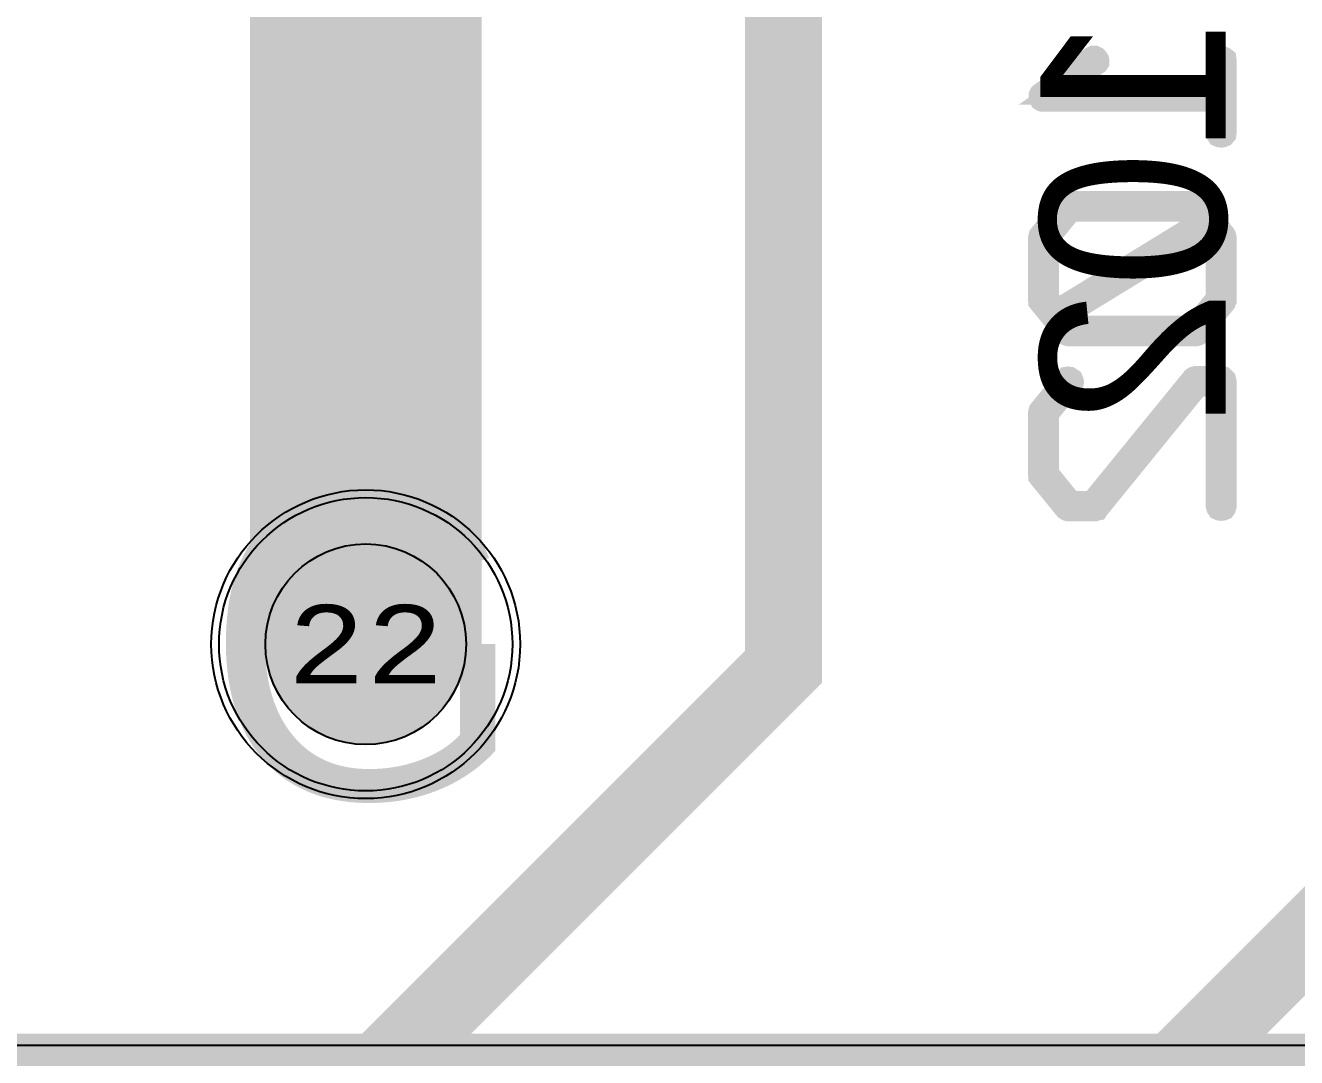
# Model space of a CAD drawing. Extents: x -23 to 289, y -67 to 135.
# Drawn here: x 53.14 to 61.37, y 80.57 to 87.26 of the extents above; entities that cross this region are included whole.
import ezdxf
from ezdxf.enums import TextEntityAlignment as Align

# ---------------------------------------------------------------- set-up
doc = ezdxf.new("R2010")
doc.units = 0
doc.header["$MEASUREMENT"] = 0
for name, color, linetype in [('ASSEMBLY_OUTLINES_TOP', 102, 'CONTINUOUS'), ('DRILL_DRAWING', 21, 'CONTINUOUS'), ('GENERATED_SILKSCREEN_BTM', 255, 'CONTINUOUS'), ('GENERATED_SILKSCREEN_TOP', 140, 'CONTINUOUS'), ('PART_HOLES_LAYER_BOTTOM', 30, 'CONTINUOUS'), ('PART_HOLES_LAYER_TOP', 30, 'CONTINUOUS'), ('PART_PADS_LAYER_BOTTOM', 230, 'CONTINUOUS'), ('PART_PADS_LAYER_TOP', 150, 'CONTINUOUS'), ('PIN_NUMBERS_BTM', 8, 'CONTINUOUS'), ('PIN_NUMBERS_TOP', 8, 'CONTINUOUS'), ('PLACEMENT_OUTLINES_TOP', 130, 'CONTINUOUS'), ('SILKSCREEN_OUTLINES_TOP', 150, 'CONTINUOUS'), ('SILKSCREEN_REF_DES_BTM', 211, 'CONTINUOUS'), ('SOLDERMASK_PADS_BTM', 12, 'CONTINUOUS'), ('SOLDERMASK_PADS_TOP', 180, 'CONTINUOUS'), ('TRACES_LAYER_BOTTOM', 230, 'CONTINUOUS'), ('TRACES_LAYER_TOP', 150, 'CONTINUOUS')]:
    doc.layers.add(name, color=color, linetype=linetype)
doc.styles.add('COURIER_NEW', font='COUR.TTF')
doc.styles.add('VERIBEST_GERBER_0', font='txt')

msp = doc.modelspace()

# ---------------------------------------------------------------- hatches: boundary and pattern name
at = {"layer": 'PART_HOLES_LAYER_BOTTOM'}
h = msp.add_hatch(color=256, dxfattribs=at)
edge = h.paths.add_edge_path()
edge.add_arc((55.34, 83.25), 0.65, 0, 360)
at = {"layer": 'PART_HOLES_LAYER_TOP'}
h = msp.add_hatch(color=256, dxfattribs=at)
edge = h.paths.add_edge_path()
edge.add_arc((55.34, 83.25), 0.65, 0, 360)

# ---------------------------------------------------------------- linework, layer by layer
at = {"layer": 'ASSEMBLY_OUTLINES_TOP', "const_width": 0.1}
msp.add_lwpolyline([(43.36, 80.65), (43.36, 93.35), (72.36, 93.35), (72.36, 80.65)], close=True, dxfattribs=at)
at = {"layer": 'GENERATED_SILKSCREEN_BTM', "const_width": 0.15}
for points in [[(60.856, 87.0306), (60.8584, 87.0402), (60.8632, 87.045), (60.8716, 87.0486), (60.8812, 87.0498), (60.8896, 87.0486), (60.898, 87.045), (60.904, 87.0402), (60.9052, 87.0306), (60.9052, 86.5626), (60.904, 86.5542), (60.898, 86.547), (60.8896, 86.5434), (60.8812, 86.5422), (60.8716, 86.5434), (60.8632, 86.547), (60.8584, 86.5542), (60.856, 86.5626), (60.856, 86.7738), (59.7292, 86.7738), (59.7208, 86.775), (59.7148, 86.7786), (59.7112, 86.7846), (59.71, 86.793), (59.7088, 86.799), (59.7088, 86.805), (59.7112, 86.8098), (59.716, 86.8146), (60.0448, 87.0486), (60.0532, 87.0522), (60.0616, 87.0522), (60.0688, 87.0486), (60.0748, 87.0426), (60.0796, 87.0354), (60.082, 87.027), (60.082, 87.0222), (60.0796, 87.0186), (60.0772, 87.015), (60.0736, 87.0126), (59.8048, 86.8206), (60.856, 86.8206), (60.856, 87.0306)], [(59.8744, 86.1006), (59.71, 85.899), (59.7088, 85.8942), (59.7076, 85.8906), (59.7064, 85.8894), (59.7052, 85.8846), (59.7052, 85.4802), (59.7064, 85.4754), (59.7064, 85.4742), (59.7076, 85.473), (59.7088, 85.4694), (59.71, 85.4646), (59.8744, 85.263), (59.8804, 85.2594), (59.8852, 85.2582), (59.8888, 85.2558), (59.8936, 85.2546), (60.7168, 85.2546), (60.7204, 85.2558), (60.7288, 85.2582), (60.7312, 85.2594), (60.736, 85.263), (60.9004, 85.4646), (60.9016, 85.4694), (60.9028, 85.4718), (60.904, 85.4742), (60.9052, 85.4766), (60.9052, 85.4802), (60.9052, 85.8846), (60.904, 85.8894), (60.9028, 85.8942), (60.9004, 85.899), (60.736, 86.1006), (60.7336, 86.103), (60.7324, 86.1054), (60.7288, 86.1078), (60.7204, 86.1102), (60.7168, 86.1114), (59.8936, 86.1114), (59.8888, 86.1102), (59.8852, 86.1078), (59.8804, 86.1054), (59.8744, 86.1006)], [(59.9056, 86.0622), (60.7048, 86.0622), (60.7648, 85.9914), (59.818, 85.4106), (59.7544, 85.4898), (59.7544, 85.8774), (59.9056, 86.0622)], [(60.796, 85.953), (60.856, 85.8774), (60.856, 85.4898), (60.7048, 85.3026), (59.9056, 85.3026), (59.8492, 85.3734), (60.796, 85.953)], [(59.71, 84.3306), (59.8744, 84.129), (59.8804, 84.1254), (59.8852, 84.1242), (59.8888, 84.1218), (59.8936, 84.1206), (60.058, 84.1206), (60.0616, 84.1218), (60.07, 84.1242), (60.076, 84.1254), (60.0784, 84.129), (60.7276, 84.9282), (60.856, 84.9282), (60.856, 84.1446), (60.8584, 84.1362), (60.8632, 84.129), (60.8716, 84.1254), (60.8812, 84.1242), (60.8896, 84.1254), (60.898, 84.129), (60.9028, 84.1362), (60.9052, 84.1446), (60.9052, 84.9534), (60.9028, 84.963), (60.8968, 84.969), (60.8908, 84.975), (60.8812, 84.9774), (60.7168, 84.9774), (60.7132, 84.9762), (60.7048, 84.9738), (60.7012, 84.9714), (60.6988, 84.969), (60.6964, 84.9666), (60.046, 84.1686), (59.9056, 84.1686), (59.7544, 84.3558), (59.7544, 84.7434), (59.914, 84.939), (59.9164, 84.9474), (59.9152, 84.9546), (59.9116, 84.963), (59.9044, 84.9678), (59.8972, 84.9726), (59.8888, 84.9738), (59.8804, 84.9726), (59.8744, 84.9666), (59.71, 84.765), (59.7088, 84.7602), (59.7076, 84.7566), (59.7064, 84.7554), (59.7052, 84.7506), (59.7052, 84.3462), (59.7064, 84.3414), (59.7064, 84.3402), (59.7076, 84.339), (59.7088, 84.3354), (59.71, 84.3306)]]:
    msp.add_lwpolyline(points, dxfattribs=at)
at = {"layer": 'GENERATED_SILKSCREEN_TOP', "const_width": 0.15}
msp.add_lwpolyline([(43.36, 80.65), (43.36, 93.35), (72.36, 93.35), (72.36, 80.65)], close=True, dxfattribs=at)
at = {"layer": 'PART_HOLES_LAYER_BOTTOM'}
msp.add_circle((55.34, 83.25), 0.65, dxfattribs=at)
at = {"layer": 'PART_HOLES_LAYER_TOP'}
msp.add_circle((55.34, 83.25), 0.65, dxfattribs=at)
at = {"layer": 'PART_PADS_LAYER_BOTTOM'}
msp.add_circle((55.34, 83.25), 0.95, dxfattribs=at)
at = {"layer": 'PART_PADS_LAYER_TOP'}
msp.add_circle((55.34, 83.25), 0.95, dxfattribs=at)
at = {"layer": 'PLACEMENT_OUTLINES_TOP'}
msp.add_lwpolyline([(43.36, 80.65), (43.36, 93.35), (72.36, 93.35), (72.36, 80.65)], close=True, dxfattribs=at)
at = {"layer": 'SILKSCREEN_OUTLINES_TOP'}
msp.add_lwpolyline([(43.36, 80.65), (43.36, 93.35), (72.36, 93.35), (72.36, 80.65)], close=True, dxfattribs=at)
at = {"layer": 'SOLDERMASK_PADS_BTM'}
msp.add_circle((55.34, 83.25), 1, dxfattribs=at)
at = {"layer": 'SOLDERMASK_PADS_TOP'}
msp.add_circle((55.34, 83.25), 1, dxfattribs=at)
at = {"layer": 'TRACES_LAYER_BOTTOM', "const_width": 0.5}
for points in [[(40.6, 83.25), (43.40455, 80.44545), (55.38754, 80.44545), (58.04592, 83.10383), (58.04592, 90.83716), (61.00155, 93.7928), (69.90071, 93.7928), (72.1331, 96.02519), (72.1331, 100.02908), (72.92902, 100.825), (74.55, 100.825)], [(63.25, 84.2), (63.25, 83.15608), (59.31892, 79.225), (59.31892, 78.05), (58.75, 78.05)]]:
    msp.add_lwpolyline(points, dxfattribs=at)
at = {"layer": 'TRACES_LAYER_TOP'}
for points, const_width in [([(55.34, 90.75), (55.34, 83.25)], 1.5), ([(66.5, 84.6), (62.37798, 80.47798), (35.14655, 80.47798), (33.65993, 78.99135), (33.65993, 73.25481), (32.23406, 71.82894)], 0.5)]:
    msp.add_lwpolyline(points, dxfattribs=dict(at, const_width=const_width))

# ---------------------------------------------------------------- texts
at = {"layer": 'DRILL_DRAWING', "style": 'VERIBEST_GERBER_0'}
msp.add_text('G', height=2, dxfattribs=at).set_placement((55.34, 83.25), align=Align.MIDDLE_CENTER)
at = {"layer": 'PIN_NUMBERS_BTM', "style": 'COURIER_NEW'}
msp.add_text('22', height=0.508, dxfattribs=at).set_placement((55.34, 83.25), align=Align.MIDDLE_CENTER)
at = {"layer": 'PIN_NUMBERS_TOP', "style": 'COURIER_NEW'}
msp.add_text('22', height=0.508, dxfattribs=at).set_placement((55.34, 83.25), align=Align.MIDDLE_CENTER)
at = {"layer": 'SILKSCREEN_REF_DES_BTM', "style": 'VERIBEST_GERBER_0', "text_generation_flag": 2}
msp.add_text('R102', height=1.2, rotation=90, dxfattribs=at).set_placement((59.71, 88.5), align=Align.TOP_LEFT)

doc.saveas('drawing.dxf')
